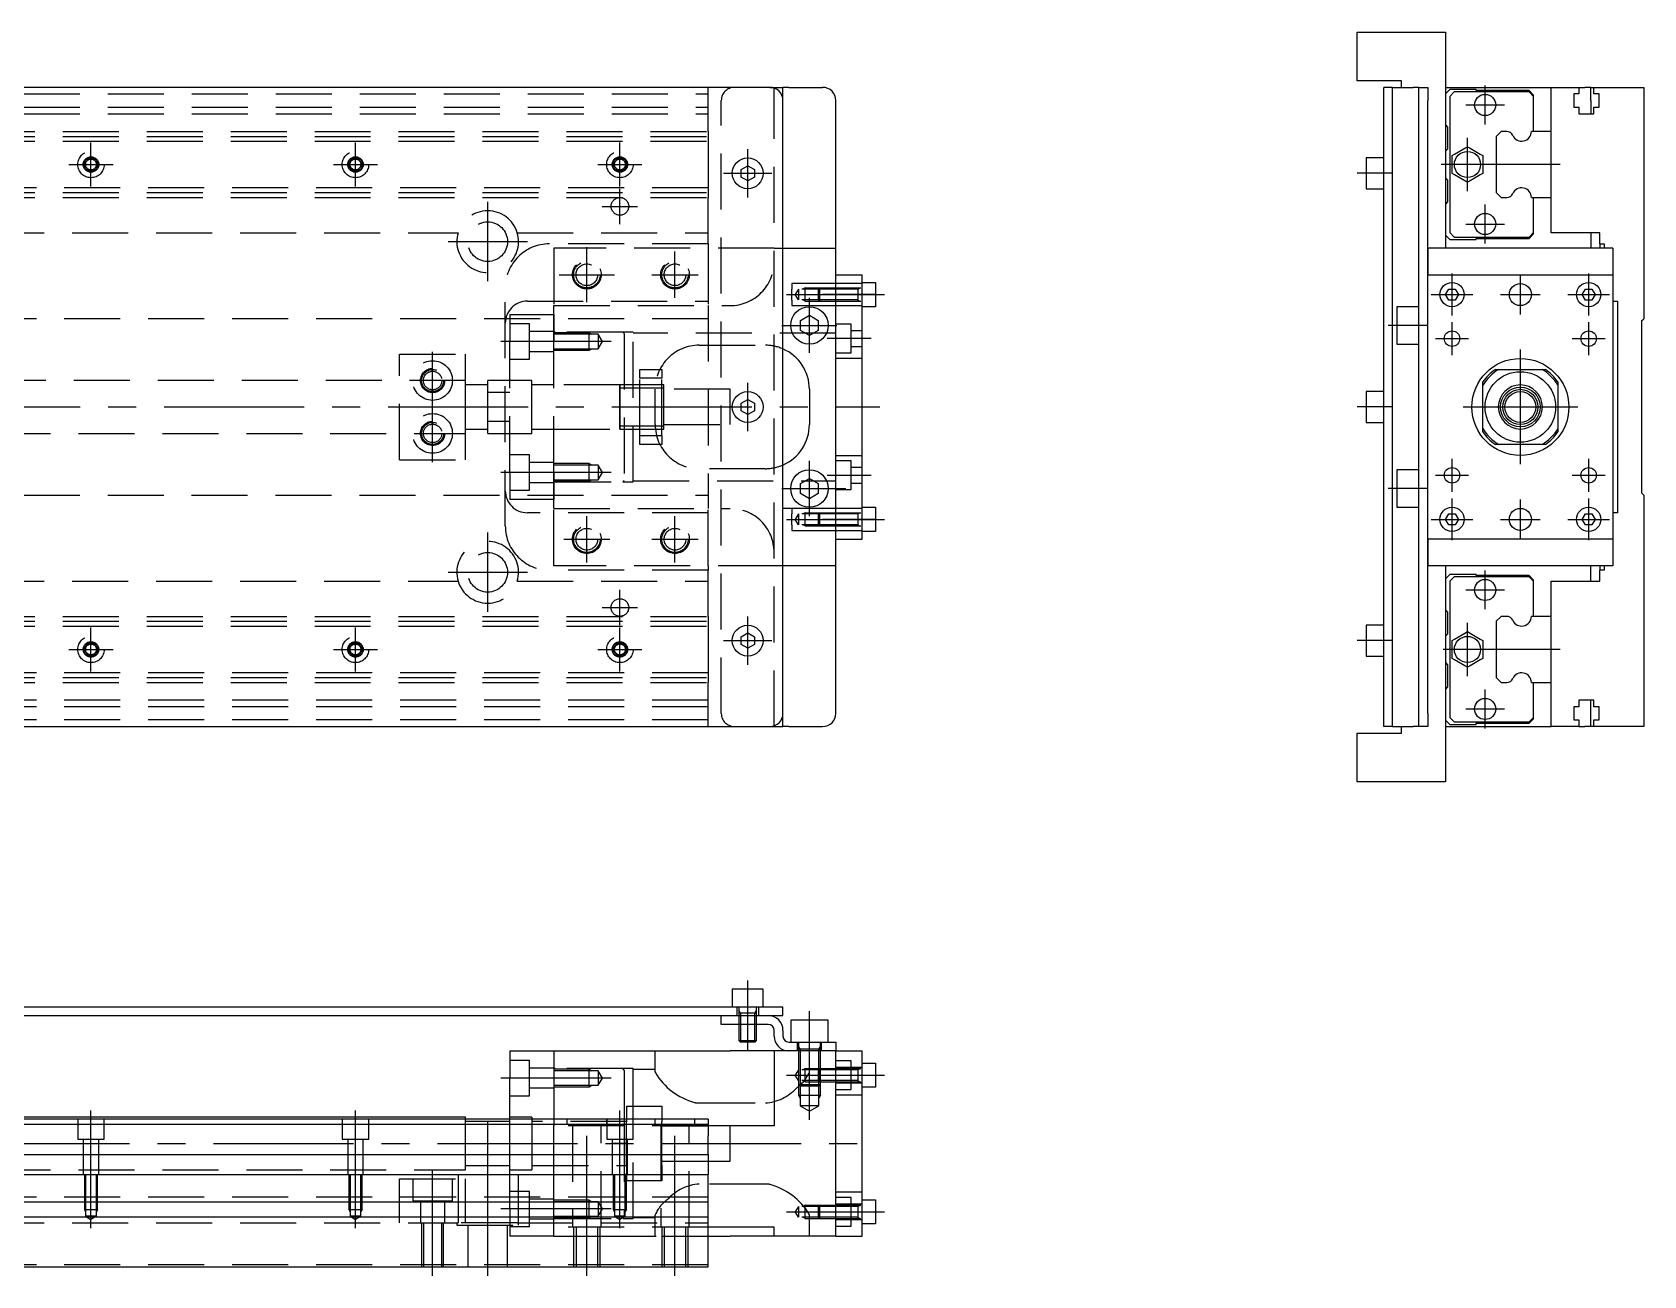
# Model space of a CAD drawing. Extents: x -94 to 672, y -24 to 282.
# Drawn here: x 306.7 to 672.3, y -2 to 280.1 of the extents above; entities that cross this region are included whole.
import ezdxf

# ---------------------------------------------------------------- set-up
doc = ezdxf.new("R2010")
doc.units = 0
doc.linetypes.add('CENTER', pattern=[50.8, 31.75, -6.35, 6.35, -6.35])
doc.linetypes.add('DASHED', pattern=[19.05, 12.7, -6.35])
doc.layers.get('0').update_dxf_attribs({"linetype": 'CONTINUOUS'})
doc.layers.add('CENTER', color=1, linetype='CENTER')

msp = doc.modelspace()

# ---------------------------------------------------------------- linework, layer by layer
at = {"color": 7, "linetype": 'CONTINUOUS'}
for p, q in [((607.3, 269.07), (607.3, 280.07)), ((607.3, 280.07), (627.3, 280.07)), ((627.3, 280.07), (627.3, 231.07)), ((474, 267.57), (-14, 267.57)), ((474, 267.57), (477, 267.57)), ((477, 264.57), (477, 267.57)), ((478.33, 267.57), (477, 267.57)), ((478.33, 267.57), (486, 267.57)), ((617.3, 269.07), (607.3, 269.07)), ((613.3, 264.57), (613.3, 267.57)), ((615.3, 267.57), (613.3, 267.57)), ((615.3, 264.57), (615.3, 267.57)), ((615.3, 267.57), (618.63, 267.57)), ((617.3, 267.57), (617.3, 269.07)), ((618.63, 267.57), (619.96, 267.57)), ((621.3, 267.57), (619.96, 267.57)), ((621.3, 264.57), (621.3, 267.57)), ((621.3, 267.57), (623.3, 267.57)), ((623.3, 267.57), (623.3, 264.57)), ((627.3, 267.57), (651.3, 267.57)), ((628.29, 267.07), (627.3, 266.08)), ((634.3, 267.07), (628.29, 267.07)), ((634.3, 266.82), (634.3, 267.07)), ((651.3, 257.57), (651.3, 267.57)), ((651.3, 267.57), (657.6, 267.57)), ((657.6, 267.57), (658.96, 267.57)), ((657.6, 267.57), (657.6, 266.07)), ((660.3, 267.57), (658.96, 267.57)), ((660.3, 264.57), (660.3, 267.57)), ((660.3, 267.57), (661, 267.57)), ((661, 266.07), (661, 267.57)), ((661, 267.57), (672.3, 267.57)), ((672.3, 267.57), (672.3, 215.07)), ((477, 125.57), (477, 264.57)), ((489, 125.57), (489, 264.57)), ((613.3, 125.57), (613.3, 264.57)), ((615.3, 125.57), (615.3, 264.57)), ((621.3, 125.57), (621.3, 264.57)), ((623.3, 231.07), (623.3, 264.57)), ((629.29, 266.52), (628.3, 265.53)), ((628.3, 265.53), (628.3, 234.61)), ((646.3, 266.52), (629.29, 266.52)), ((646.3, 266.82), (634.3, 266.82)), ((647.3, 265.82), (646.3, 266.82)), ((647.3, 265.52), (646.3, 266.52)), ((647.3, 265.52), (647.3, 265.82)), ((647.3, 257.57), (647.3, 265.52)), ((656.45, 266.07), (656.45, 263.07)), ((657.6, 266.07), (656.45, 266.07)), ((660.3, 264.57), (660.3, 261.57)), ((662.15, 266.07), (661, 266.07)), ((662.15, 263.07), (662.15, 266.07)), ((656.45, 263.07), (657.6, 263.07)), ((657.6, 263.07), (657.6, 261.57)), ((657.6, 261.57), (661, 261.57)), ((661, 263.07), (662.15, 263.07)), ((661, 261.57), (661, 263.07)), ((627.3, 259.07), (627.8, 258.57)), ((627.8, 258.57), (627.8, 253.57)), ((639.92, 257.57), (638.8, 256.45)), ((638.8, 256.45), (638.8, 243.69)), ((641.21, 257.57), (639.92, 257.57)), ((651.3, 257.57), (646.79, 257.57)), ((651.3, 242.57), (651.3, 257.57)), ((651.3, 242.57), (651.3, 257.57)), ((627.8, 253.57), (627.3, 253.07)), ((628.8, 252.09), (629.39, 252.43)), ((629.39, 252.43), (631.71, 253.76)), ((631.71, 253.76), (632.3, 254.11)), ((632.3, 254.11), (632.89, 253.76)), ((632.89, 253.76), (635.2, 252.43)), ((635.2, 252.43), (635.79, 252.09)), ((467.5, 248.94), (469, 249.8)), ((467.5, 247.2), (467.5, 248.94)), ((469, 249.8), (470.5, 248.94)), ((470.5, 248.94), (470.5, 247.2)), ((609.3, 251.57), (609.3, 248.07)), ((613.3, 251.57), (609.3, 251.57)), ((628.8, 251.41), (628.8, 252.09)), ((628.8, 248.73), (628.8, 251.41)), ((628.8, 248.05), (628.8, 248.73)), ((635.79, 252.09), (635.79, 251.41)), ((635.79, 251.41), (635.79, 248.73)), ((635.79, 248.73), (635.79, 248.05)), ((469, 246.34), (467.5, 247.2)), ((470.5, 247.2), (469, 246.34)), ((609.3, 248.07), (609.3, 244.57)), ((627.3, 247.07), (627.8, 246.57)), ((627.8, 246.57), (627.8, 241.57)), ((629.39, 247.71), (628.8, 248.05)), ((631.71, 246.38), (629.39, 247.71)), ((632.3, 246.03), (631.71, 246.38)), ((632.89, 246.38), (632.3, 246.03)), ((635.2, 247.71), (632.89, 246.38)), ((635.79, 248.05), (635.2, 247.71)), ((609.3, 244.57), (613.3, 244.57)), ((627.8, 241.57), (627.3, 241.07)), ((638.8, 243.69), (639.92, 242.57)), ((639.92, 242.57), (641.21, 242.57)), ((646.79, 242.57), (651.3, 242.57)), ((647.3, 234.62), (647.3, 242.57)), ((651.3, 234.57), (651.3, 242.57)), ((627.3, 234.06), (628.29, 233.07)), ((628.3, 234.61), (629.29, 233.62)), ((646.3, 233.62), (647.3, 234.62)), ((646.3, 233.32), (647.3, 234.32)), ((647.3, 234.32), (647.3, 234.62)), ((662.3, 234.57), (651.3, 234.57)), ((660.3, 234.57), (660.3, 231.07)), ((662.3, 232.07), (662.3, 234.57)), ((623.3, 231.07), (623.3, 225.07)), ((623.3, 225.07), (623.3, 231.07)), ((665.3, 231.07), (623.3, 231.07)), ((628.29, 233.07), (634.3, 233.07)), ((629.29, 233.62), (646.3, 233.62)), ((634.3, 233.32), (646.3, 233.32)), ((634.3, 233.07), (634.3, 233.32)), ((662.3, 232.07), (662.3, 231.07)), ((662.3, 232.07), (663.3, 232.07)), ((663.3, 232.07), (663.3, 231.07)), ((665.3, 231.07), (665.3, 225.07)), ((489, 225.07), (495, 225.07)), ((495, 165.07), (495, 225.07)), ((495, 223.32), (498, 223.32)), ((498, 223.32), (498, 217.82)), ((623.3, 225.07), (665.3, 225.07)), ((623.3, 165.07), (623.3, 225.07)), ((665.3, 225.07), (665.3, 165.07)), ((627.35, 220.57), (628.08, 221.82)), ((628.08, 219.32), (627.35, 220.57)), ((628.08, 221.82), (629.52, 221.82)), ((629.52, 221.82), (630.24, 220.57)), ((630.24, 220.57), (629.52, 219.32)), ((658.35, 220.57), (659.08, 221.82)), ((659.08, 219.32), (658.35, 220.57)), ((659.08, 221.82), (660.52, 221.82)), ((660.52, 221.82), (661.24, 220.57)), ((661.24, 220.57), (660.52, 219.32)), ((481, 214.72), (483, 215.88)), ((483, 215.88), (485, 214.72)), ((498, 217.82), (495, 217.82)), ((621.3, 217.82), (616.3, 217.82)), ((616.3, 217.82), (616.3, 213.57)), ((629.52, 219.32), (628.08, 219.32)), ((660.52, 219.32), (659.08, 219.32)), ((665.3, 219.07), (666.3, 219.07)), ((666.3, 219.07), (666.3, 171.07)), ((481, 212.42), (481, 214.72)), ((483, 211.26), (481, 212.42)), ((485, 212.42), (483, 211.26)), ((485, 214.72), (485, 212.42)), ((616.3, 213.57), (616.3, 209.32)), ((671.8, 214.57), (672.3, 215.07)), ((671.8, 214.57), (671.8, 175.57)), ((616.3, 209.32), (621.3, 209.32)), ((638.63, 203.57), (639.38, 203.57)), ((639.38, 203.57), (649.21, 203.57)), ((649.21, 203.57), (649.97, 203.57)), ((613.3, 198.57), (609.3, 198.57)), ((609.3, 198.57), (609.3, 195.07)), ((635.8, 199.98), (635.8, 200.74)), ((635.8, 190.16), (635.8, 199.98)), ((652.8, 200.74), (652.8, 199.98)), ((652.8, 199.98), (652.8, 190.16)), ((467.5, 195.94), (469, 196.8)), ((467.5, 194.2), (467.5, 195.94)), ((469, 193.34), (467.5, 194.2)), ((469, 196.8), (470.5, 195.94)), ((470.5, 194.2), (469, 193.34)), ((470.5, 195.94), (470.5, 194.2)), ((609.3, 195.07), (609.3, 191.57)), ((609.3, 191.57), (613.3, 191.57)), ((635.8, 189.4), (635.8, 190.16)), ((652.8, 190.16), (652.8, 189.4)), ((639.38, 186.57), (638.63, 186.57)), ((649.21, 186.57), (639.38, 186.57)), ((649.97, 186.57), (649.21, 186.57)), ((616.3, 180.82), (616.3, 176.57)), ((621.3, 180.82), (616.3, 180.82)), ((481, 177.72), (483, 178.88)), ((481, 175.42), (481, 177.72)), ((483, 178.88), (485, 177.72)), ((485, 177.72), (485, 175.42)), ((616.3, 176.57), (616.3, 172.32)), ((672.3, 175.07), (671.8, 175.57)), ((483, 174.26), (481, 175.42)), ((485, 175.42), (483, 174.26)), ((495, 172.32), (498, 172.32)), ((498, 172.32), (498, 166.82)), ((616.3, 172.32), (621.3, 172.32)), ((672.3, 175.07), (672.3, 122.57)), ((627.35, 169.57), (628.08, 170.82)), ((628.08, 168.32), (627.35, 169.57)), ((628.08, 170.82), (629.52, 170.82)), ((629.52, 168.32), (628.08, 168.32)), ((629.52, 170.82), (630.24, 169.57)), ((630.24, 169.57), (629.52, 168.32)), ((658.35, 169.57), (659.08, 170.82)), ((659.08, 168.32), (658.35, 169.57)), ((659.08, 170.82), (660.52, 170.82)), ((660.52, 168.32), (659.08, 168.32)), ((660.52, 170.82), (661.24, 169.57)), ((661.24, 169.57), (660.52, 168.32)), ((666.3, 171.07), (665.3, 171.07)), ((489, 165.07), (495, 165.07)), ((498, 166.82), (495, 166.82)), ((665.3, 165.07), (623.3, 165.07)), ((623.3, 165.07), (623.3, 159.07)), ((623.3, 159.07), (623.3, 165.07)), ((665.3, 165.07), (665.3, 159.07)), ((623.3, 125.57), (623.3, 159.07)), ((665.3, 159.07), (623.3, 159.07)), ((627.3, 159.07), (627.3, 110.07)), ((660.3, 155.57), (660.3, 159.07)), ((662.3, 159.07), (662.3, 158.07)), ((663.3, 158.07), (662.3, 158.07)), ((662.3, 155.57), (662.3, 158.07)), ((663.3, 159.07), (663.3, 158.07)), ((628.29, 157.07), (627.3, 156.08)), ((634.3, 157.07), (628.29, 157.07)), ((629.29, 156.52), (628.3, 155.53)), ((628.3, 155.53), (628.3, 124.61)), ((646.3, 156.52), (629.29, 156.52)), ((634.3, 156.82), (634.3, 157.07)), ((646.3, 156.82), (634.3, 156.82)), ((647.3, 155.82), (646.3, 156.82)), ((647.3, 155.52), (646.3, 156.52)), ((647.3, 155.52), (647.3, 155.82)), ((647.3, 147.57), (647.3, 155.52)), ((651.3, 147.57), (651.3, 155.57)), ((651.3, 155.57), (662.3, 155.57)), ((627.3, 149.07), (627.8, 148.57)), ((627.8, 148.57), (627.8, 143.57)), ((639.92, 147.57), (638.8, 146.45)), ((638.8, 146.45), (638.8, 133.69)), ((641.21, 147.57), (639.92, 147.57)), ((651.3, 147.57), (646.79, 147.57)), ((651.3, 132.57), (651.3, 147.57)), ((651.3, 132.57), (651.3, 147.57)), ((467.5, 142.94), (469, 143.8)), ((467.5, 141.2), (467.5, 142.94)), ((469, 143.8), (470.5, 142.94)), ((470.5, 142.94), (470.5, 141.2)), ((613.3, 145.57), (609.3, 145.57)), ((609.3, 145.57), (609.3, 142.07)), ((627.8, 143.57), (627.3, 143.07)), ((629.39, 142.43), (631.71, 143.76)), ((631.71, 143.76), (632.3, 144.11)), ((632.3, 144.11), (632.89, 143.76)), ((632.89, 143.76), (635.2, 142.43)), ((469, 140.34), (467.5, 141.2)), ((470.5, 141.2), (469, 140.34)), ((609.3, 142.07), (609.3, 138.57)), ((628.8, 142.09), (629.39, 142.43)), ((628.8, 141.41), (628.8, 142.09)), ((628.8, 138.73), (628.8, 141.41)), ((635.2, 142.43), (635.79, 142.09)), ((635.79, 142.09), (635.79, 141.41)), ((635.79, 141.41), (635.79, 138.73)), ((609.3, 138.57), (613.3, 138.57)), ((627.3, 137.07), (627.8, 136.57)), ((627.8, 136.57), (627.8, 131.57)), ((628.8, 138.05), (628.8, 138.73)), ((629.39, 137.71), (628.8, 138.05)), ((631.71, 136.38), (629.39, 137.71)), ((632.3, 136.03), (631.71, 136.38)), ((632.89, 136.38), (632.3, 136.03)), ((635.2, 137.71), (632.89, 136.38)), ((635.79, 138.05), (635.2, 137.71)), ((635.79, 138.73), (635.79, 138.05)), ((638.8, 133.69), (639.92, 132.57)), ((639.92, 132.57), (641.21, 132.57)), ((646.79, 132.57), (651.3, 132.57)), ((647.3, 124.62), (647.3, 132.57)), ((651.3, 122.57), (651.3, 132.57)), ((627.8, 131.57), (627.3, 131.07)), ((661, 128.57), (657.6, 128.57)), ((657.6, 128.57), (657.6, 127.07)), ((660.3, 125.57), (660.3, 128.57)), ((661, 127.07), (661, 128.57)), ((477, 122.57), (477, 125.57)), ((613.3, 122.57), (613.3, 125.57)), ((615.3, 122.57), (615.3, 125.57)), ((621.3, 122.57), (621.3, 125.57)), ((623.3, 125.57), (623.3, 122.57)), ((628.3, 124.61), (629.29, 123.62)), ((646.3, 123.62), (647.3, 124.62)), ((646.3, 123.32), (647.3, 124.32)), ((647.3, 124.32), (647.3, 124.62)), ((656.45, 127.07), (656.45, 124.07)), ((657.6, 127.07), (656.45, 127.07)), ((660.3, 122.57), (660.3, 125.57)), ((662.15, 127.07), (661, 127.07)), ((662.15, 124.07), (662.15, 127.07)), ((-14, 122.57), (474, 122.57)), ((474, 122.57), (477, 122.57)), ((478.33, 122.57), (477, 122.57)), ((478.33, 122.57), (486, 122.57)), ((607.3, 110.07), (607.3, 121.07)), ((607.3, 121.07), (617.3, 121.07)), ((615.3, 122.57), (613.3, 122.57)), ((615.3, 122.57), (618.63, 122.57)), ((617.3, 121.07), (617.3, 122.57)), ((618.63, 122.57), (619.96, 122.57)), ((621.3, 122.57), (619.96, 122.57)), ((623.3, 122.57), (621.3, 122.57)), ((627.3, 124.06), (628.29, 123.07)), ((627.3, 122.57), (651.3, 122.57)), ((628.29, 123.07), (634.3, 123.07)), ((629.29, 123.62), (646.3, 123.62)), ((634.3, 123.32), (646.3, 123.32)), ((634.3, 123.07), (634.3, 123.32)), ((657.6, 122.57), (651.3, 122.57)), ((656.45, 124.07), (657.6, 124.07)), ((657.6, 124.07), (657.6, 122.57)), ((657.6, 122.57), (658.96, 122.57)), ((660.3, 122.57), (658.96, 122.57)), ((661, 122.57), (660.3, 122.57)), ((661, 122.57), (661, 124.07)), ((661, 124.07), (662.15, 124.07)), ((672.3, 122.57), (661, 122.57)), ((627.3, 110.07), (607.3, 110.07)), ((472.5, 63), (465.5, 63)), ((465.5, 63), (465.5, 59)), ((472.5, 59), (472.5, 63)), ((280, 59), (474, 59)), ((474, 59), (477, 59)), ((477, 57), (477, 59)), ((280, 57), (466, 57)), ((463, 55), (463, 57)), ((466, 55), (463, 55)), ((466, 57), (473.67, 57)), ((466, 57), (473.67, 57)), ((473.67, 55), (466, 55)), ((467, 55), (467, 51.38)), ((471, 51.38), (471, 55)), ((473.67, 57), (474, 57)), ((474, 57), (477, 57)), ((478.75, 56), (478.75, 51)), ((487.25, 56), (478.75, 56)), ((487.25, 51), (487.25, 56)), ((467, 51.38), (471, 51.38)), ((467.38, 51), (467, 51.38)), ((470.62, 51), (471, 51.38)), ((475, 52.33), (475, 53.67)), ((477, 53.67), (477, 52.33)), ((415, 49), (415, 42.75)), ((415, 49), (415.34, 49)), ((415.34, 49), (424.66, 49)), ((424.66, 49), (425, 49)), ((425, 49), (425, 33.5)), ((425, 49), (465, 49)), ((475, 49), (465, 49)), ((470.62, 51), (467.38, 51)), ((475, 49), (475, 32)), ((478.33, 49), (475, 49)), ((478.33, 51), (486, 51)), ((486, 49), (478.33, 49)), ((486, 49), (478.33, 49)), ((486, 51), (489, 51)), ((489, 49), (486, 49)), ((489, 49), (486, 49)), ((489, 51), (489, 49)), ((489, 7), (489, 49)), ((489, 49), (495, 49)), ((495, 7), (495, 49)), ((495, 46.25), (498, 46.25)), ((498, 46.25), (498, 40.75)), ((415, 33.5), (415, 42.75)), ((498, 40.75), (495, 40.75)), ((405, 34), (275.5, 34)), ((460, 33.5), (275.5, 33.5)), ((405, 33.5), (405, 34)), ((460, 33.5), (460, 32.38)), ((275.5, 32.38), (460, 32.38)), ((460, 32.38), (460, 31.09)), ((475, 32), (460, 32)), ((460, 32), (460, 31.09)), ((460, 31.09), (460, 29.72)), ((460, 31.09), (460, 29.72)), ((460, 25.5), (460, 29.72)), ((460, 25.5), (460, 29.72)), ((275.5, 25.5), (460, 25.5)), ((460, 25.5), (460, 21)), ((460, 25.5), (460, 21)), ((0, 21), (460, 21)), ((460, 14.7), (460, 21)), ((460, 14.7), (460, 21)), ((460, 14.7), (0, 14.7)), ((460, 11.3), (460, 14.7)), ((460, 7), (460, 14.7)), ((495, 15.25), (498, 15.25)), ((498, 15.25), (498, 9.75)), ((460, 11.3), (0, 11.3)), ((460, 0), (460, 11.3)), ((475, 9), (460, 9)), ((475, 7), (475, 9)), ((498, 9.75), (495, 9.75)), ((460, 7), (465, 7)), ((475, 7), (465, 7)), ((489, 7), (475, 7)), ((489, 7), (495, 7)), ((0, 0), (460, 0))]:
    msp.add_line(p, q, dxfattribs=at)
at = {"color": 3, "linetype": 'DASHED'}
for p, q in [((460, 257.57), (460, 267.57)), ((475, 122.57), (475, 267.57)), ((0, 266.07), (460, 266.07)), ((463, 125.57), (463, 264.57)), ((0, 263.07), (460, 263.07)), ((0, 261.57), (460, 261.57)), ((275.5, 257.57), (460, 257.57)), ((275.5, 256.45), (460, 256.45)), ((460, 257.57), (460, 256.45)), ((460, 256.45), (460, 243.69)), ((275.5, 255.37), (460, 255.37)), ((460, 244.77), (275.5, 244.77)), ((275.5, 243.69), (460, 243.69)), ((275.5, 242.57), (460, 242.57)), ((460, 243.69), (460, 242.57)), ((460, 234.57), (460, 242.57)), ((296.71, 234.57), (403.29, 234.57)), ((416.71, 234.57), (460, 234.57)), ((460, 232.07), (460, 234.57)), ((460, 232.07), (424, 232.07)), ((460, 232.07), (424, 232.07)), ((425, 231.07), (425, 218.07)), ((475, 231.07), (425, 231.07)), ((460, 232.07), (460, 231.07)), ((460, 231.07), (460, 218.07)), ((475, 231.07), (477, 231.07)), ((477, 231.07), (489, 231.07)), ((489, 223.07), (479, 223.07)), ((479, 223.07), (479, 221.82)), ((495, 223.07), (489, 223.07)), ((414, 168.07), (414, 222.07)), ((479, 219.32), (479, 221.82)), ((480.5, 221.8), (479.79, 220.57)), ((480.5, 219.34), (479.79, 220.57)), ((494, 221.8), (480.5, 221.8)), ((480.5, 221.8), (480.5, 219.34)), ((482, 222.07), (481.53, 221.8)), ((482, 222.07), (495, 222.07)), ((482, 219.07), (482, 222.07)), ((485, 221.8), (485.27, 222.07)), ((485, 221.8), (485, 219.34)), ((485.27, 222.07), (485.27, 219.07)), ((494, 221.8), (494.47, 222.07)), ((494, 222.07), (494, 219.07)), ((415, 216.07), (415, 209.82)), ((415, 216.07), (415.34, 216.07)), ((415.34, 216.07), (424.66, 216.07)), ((419, 219.07), (460, 219.07)), ((424.66, 216.07), (425, 216.07)), ((425, 218.07), (465, 218.07)), ((425, 209.82), (425, 218.07)), ((425, 216.07), (425, 209.82)), ((460, 218.07), (460, 172.07)), ((479, 219.32), (479, 218.07)), ((479, 218.07), (489, 218.07)), ((494, 219.34), (480.5, 219.34)), ((482, 219.07), (481.53, 219.34)), ((482, 219.07), (495, 219.07)), ((485, 219.34), (485.27, 219.07)), ((489, 218.07), (495, 218.07)), ((494, 219.34), (494.47, 219.07)), ((460, 215.07), (76.14, 215.07)), ((419.5, 213.92), (415, 213.92)), ((419.5, 205.92), (419.5, 213.92)), ((425, 212.17), (419.5, 212.17)), ((425.3, 212.07), (425, 212.07)), ((440.66, 212.07), (425.3, 212.07)), ((440.66, 212.07), (425.3, 212.07)), ((443, 212.07), (440.66, 212.07)), ((441, 211.73), (440.66, 212.07)), ((443, 178.07), (443, 212.07)), ((492.5, 213.82), (489, 213.82)), ((492.5, 207.32), (492.5, 213.82)), ((495, 212.32), (492.5, 212.32)), ((415, 180.32), (415, 209.82)), ((431.15, 211.92), (425, 211.92)), ((431.15, 211.92), (425, 211.92)), ((431.15, 211.92), (425, 211.92)), ((431.5, 211.57), (425, 211.57)), ((425, 180.32), (425, 209.82)), ((425, 180.32), (425, 209.82)), ((433, 211.92), (431.15, 211.92)), ((433, 211.57), (431.5, 211.57)), ((433, 207.92), (433, 211.92)), ((433, 211.92), (433.61, 211.57)), ((435.1, 211.57), (433, 211.57)), ((435.1, 211.57), (435.1, 209.92)), ((436.05, 209.92), (435.1, 211.57)), ((435.1, 209.92), (435.1, 208.27)), ((435.1, 208.27), (436.05, 209.92)), ((441, 211.73), (441, 178.41)), ((489, 211.82), (443, 211.82)), ((458, 209.07), (473, 209.07)), ((492.5, 208.82), (495, 208.82)), ((390, 207.07), (405, 207.07)), ((390, 183.07), (390, 207.07)), ((405, 201.07), (405, 207.07)), ((415, 205.92), (419.5, 205.92)), ((419.5, 207.67), (425, 207.67)), ((425, 208.27), (431.5, 208.27)), ((425, 207.92), (431.15, 207.92)), ((425, 207.92), (431.15, 207.92)), ((425, 207.92), (431.15, 207.92)), ((431.15, 207.92), (433, 207.92)), ((431.5, 208.27), (433, 208.27)), ((433, 207.92), (433.61, 208.27)), ((433, 208.27), (435.1, 208.27)), ((489, 207.32), (492.5, 207.32)), ((495, 206.07), (489, 206.07)), ((444.5, 203.57), (449.5, 203.57)), ((444.5, 201.57), (444.5, 203.57)), ((449.5, 201.57), (444.5, 201.57)), ((444.5, 188.57), (444.5, 201.57)), ((449.5, 203.57), (449.5, 201.57)), ((449.5, 188.57), (449.5, 201.57)), ((405, 201.07), (260, 201.07)), ((405, 195.07), (405, 201.07)), ((410, 200.07), (405, 200.07)), ((410, 198.39), (410, 201.07)), ((420, 201.07), (410, 201.07)), ((410, 195.07), (410, 198.39)), ((410, 198.39), (415, 198.39)), ((420, 195.07), (420, 201.07)), ((425, 200.07), (420, 200.07)), ((440.01, 200.07), (425, 200.07)), ((441, 200.07), (440, 200.07)), ((440, 190.07), (440, 200.07)), ((440, 200.07), (440, 199.51)), ((440, 199.51), (440, 200.07)), ((440, 199.32), (440, 200.07)), ((440, 199.51), (440, 190.63)), ((441, 199.32), (440, 199.32)), ((440, 199.32), (440, 190.82)), ((442.05, 200.07), (441, 200.07)), ((442, 199.32), (441, 199.32)), ((444.5, 199.32), (442, 199.32)), ((444.5, 200.07), (442.05, 200.07)), ((449.5, 200.07), (444.5, 200.07)), ((449.5, 199.32), (444.5, 199.32)), ((448, 191.07), (448, 199.07)), ((450, 200.07), (449.5, 200.07)), ((450, 199.32), (449.5, 199.32)), ((450, 195.07), (450, 200.07)), ((465, 199.07), (450, 199.07)), ((465, 195.07), (465, 199.07)), ((483, 199.07), (483, 191.07)), ((405, 189.07), (405, 195.07)), ((410, 191.75), (410, 195.07)), ((420, 189.07), (420, 195.07)), ((450, 190.07), (450, 195.07)), ((465, 191.07), (465, 195.07)), ((410, 189.07), (410, 191.75)), ((415, 191.75), (410, 191.75)), ((440, 190.82), (441, 190.82)), ((440, 190.07), (440, 190.82)), ((440, 190.63), (440, 190.07)), ((440, 190.07), (440, 190.63)), ((441, 190.82), (442, 190.82)), ((442, 190.82), (444.5, 190.82)), ((444.5, 190.82), (449.5, 190.82)), ((449.5, 190.82), (450, 190.82)), ((450, 191.07), (465, 191.07)), ((260, 189.07), (405, 189.07)), ((405, 190.07), (410, 190.07)), ((405, 183.07), (405, 189.07)), ((410, 189.07), (420, 189.07)), ((420, 190.07), (425, 190.07)), ((425, 190.07), (440.01, 190.07)), ((440, 190.07), (441, 190.07)), ((441, 190.07), (442.05, 190.07)), ((442.05, 190.07), (444.5, 190.07)), ((444.5, 190.07), (449.5, 190.07)), ((444.5, 188.57), (449.5, 188.57)), ((444.5, 186.57), (444.5, 188.57)), ((449.5, 186.57), (444.5, 186.57)), ((449.5, 190.07), (450, 190.07)), ((449.5, 188.57), (449.5, 186.57)), ((390, 183.07), (405, 183.07)), ((419.5, 184.22), (415, 184.22)), ((419.5, 176.22), (419.5, 184.22)), ((489, 184.07), (495, 184.07)), ((492.5, 182.82), (489, 182.82)), ((492.5, 176.32), (492.5, 182.82)), ((415, 180.32), (415, 174.07)), ((425, 182.47), (419.5, 182.47)), ((431.15, 182.22), (425, 182.22)), ((431.15, 182.22), (425, 182.22)), ((431.5, 181.87), (425, 181.87)), ((425, 172.07), (425, 180.32)), ((425, 180.32), (425, 174.07)), ((433, 182.22), (431.15, 182.22)), ((433, 181.87), (431.5, 181.87)), ((433, 178.22), (433, 182.22)), ((433, 182.22), (433.61, 181.87)), ((435.1, 181.87), (433, 181.87)), ((435.1, 181.87), (435.1, 180.22)), ((436.05, 180.22), (435.1, 181.87)), ((435.1, 180.22), (435.1, 178.57)), ((435.1, 178.57), (436.05, 180.22)), ((473, 181.07), (458, 181.07)), ((495, 181.32), (492.5, 181.32)), ((415, 176.22), (419.5, 176.22)), ((419.5, 177.97), (425, 177.97)), ((425, 178.57), (431.5, 178.57)), ((425, 178.22), (431.15, 178.22)), ((425, 178.22), (431.15, 178.22)), ((425, 178.07), (425.3, 178.07)), ((425.3, 178.07), (440.66, 178.07)), ((425.3, 178.07), (440.66, 178.07)), ((431.15, 178.22), (433, 178.22)), ((431.5, 178.57), (433, 178.57)), ((433, 178.22), (433.61, 178.57)), ((433, 178.57), (435.1, 178.57)), ((440.66, 178.07), (441, 178.41)), ((440.66, 178.07), (443, 178.07)), ((443, 178.32), (489, 178.32)), ((489, 176.32), (492.5, 176.32)), ((492.5, 177.82), (495, 177.82)), ((76.14, 175.07), (460, 175.07)), ((415.34, 174.07), (415, 174.07)), ((424.66, 174.07), (415.34, 174.07)), ((425, 174.07), (424.66, 174.07)), ((425, 172.07), (465, 172.07)), ((425, 159.07), (425, 172.07)), ((460, 159.07), (460, 172.07)), ((489, 172.07), (477, 172.07)), ((479, 172.07), (479, 170.82)), ((489, 172.07), (479, 172.07)), ((495, 172.07), (489, 172.07)), ((460, 171.07), (419, 171.07)), ((479, 168.32), (479, 170.82)), ((479, 168.32), (479, 167.07)), ((480.5, 170.8), (479.79, 169.57)), ((480.5, 168.34), (479.79, 169.57)), ((494, 170.8), (480.5, 170.8)), ((480.5, 170.8), (480.5, 168.34)), ((494, 168.34), (480.5, 168.34)), ((482, 171.07), (481.53, 170.8)), ((482, 168.07), (481.53, 168.34)), ((482, 171.07), (495, 171.07)), ((482, 168.07), (482, 171.07)), ((485, 170.8), (485.27, 171.07)), ((485, 170.8), (485, 168.34)), ((485, 168.34), (485.27, 168.07)), ((485.27, 171.07), (485.27, 168.07)), ((494, 170.8), (494.47, 171.07)), ((494, 171.07), (494, 168.07)), ((494, 168.34), (494.47, 168.07)), ((479, 167.07), (489, 167.07)), ((482, 168.07), (495, 168.07)), ((489, 167.07), (495, 167.07)), ((460, 158.07), (424, 158.07)), ((475, 159.07), (425, 159.07)), ((460, 159.07), (460, 158.07)), ((460, 155.57), (460, 158.07)), ((477, 159.07), (475, 159.07)), ((489, 159.07), (477, 159.07)), ((296.71, 155.57), (403.29, 155.57)), ((416.71, 155.57), (460, 155.57)), ((460, 147.57), (460, 155.57)), ((275.5, 147.57), (460, 147.57)), ((275.5, 146.45), (460, 146.45)), ((460, 147.57), (460, 146.45)), ((460, 146.45), (460, 133.69)), ((275.5, 145.37), (460, 145.37)), ((460, 134.77), (275.5, 134.77)), ((275.5, 133.69), (460, 133.69)), ((275.5, 132.57), (460, 132.57)), ((460, 133.69), (460, 132.57)), ((460, 122.57), (460, 132.57)), ((460, 128.57), (0, 128.57)), ((460, 127.07), (0, 127.07)), ((460, 124.07), (0, 124.07)), ((466.5, 59), (466.5, 57)), ((467, 59), (467, 57.6)), ((471, 57.6), (471, 59)), ((471.5, 57), (471.5, 59)), ((467.38, 57.6), (467, 58.26)), ((471, 57.6), (467, 57.6)), ((471, 57.6), (467, 57.6)), ((469, 57.6), (467, 57.6)), ((467, 57.6), (467, 57.6)), ((467, 57.6), (467, 57)), ((467, 57.6), (467, 57.59)), ((467, 57), (467, 55)), ((467, 57), (467, 55)), ((467.38, 57.6), (467.38, 57)), ((467.38, 57), (467.38, 55)), ((470.62, 57.6), (471, 58.26)), ((470.62, 57), (470.62, 57.6)), ((470.62, 55), (470.62, 57)), ((471, 57), (471, 57.6)), ((471, 57.6), (471, 57.6)), ((471, 57.59), (471, 57.6)), ((471, 55), (471, 57)), ((471, 55), (471, 57)), ((448, 44.27), (448, 49)), ((480.25, 51), (480.25, 49)), ((480.5, 51), (480.5, 49.4)), ((480.9, 49.4), (480.5, 50.09)), ((483, 49.4), (480.5, 49.4)), ((485.5, 49.4), (480.5, 49.4)), ((485.5, 49.4), (480.5, 49.4)), ((480.5, 49.4), (480.5, 49)), ((480.5, 49.4), (480.5, 49.4)), ((480.5, 49.4), (480.5, 49.39)), ((480.5, 49), (480.5, 39)), ((480.9, 49.4), (480.9, 49)), ((480.9, 49), (480.9, 41)), ((483, 44.27), (483, 49)), ((485.1, 49.4), (485.5, 50.09)), ((485.1, 49), (485.1, 49.4)), ((485.1, 41), (485.1, 49)), ((485.5, 49.4), (485.5, 51)), ((485.5, 49.4), (485.5, 49.4)), ((485.5, 49), (485.5, 49.4)), ((485.5, 49.39), (485.5, 49.4)), ((485.5, 41.4), (485.5, 49)), ((485.75, 49), (485.75, 51)), ((419.5, 46.85), (415, 46.85)), ((419.5, 38.85), (419.5, 46.85)), ((425, 45.1), (419.5, 45.1)), ((425.3, 45), (425, 45)), ((431.15, 44.85), (425, 44.85)), ((431.15, 44.85), (425, 44.85)), ((431.5, 44.5), (425, 44.5)), ((440.66, 45), (425.3, 45)), ((433, 44.85), (431.15, 44.85)), ((433, 44.5), (431.5, 44.5)), ((433, 40.85), (433, 44.85)), ((433, 44.85), (433.61, 44.5)), ((435.1, 44.5), (433, 44.5)), ((435.1, 44.5), (435.1, 42.85)), ((436.05, 42.85), (435.1, 44.5)), ((443, 45), (440.66, 45)), ((441, 44.66), (440.66, 45)), ((441, 44.66), (441, 33.5)), ((443, 33.5), (443, 45)), ((448, 44.75), (443, 44.75)), ((448, 44.27), (448.01, 44.16)), ((448.01, 44.16), (448.03, 44.04)), ((480.5, 44.73), (479.79, 43.5)), ((494, 44.73), (480.5, 44.73)), ((480.5, 44.73), (480.5, 42.27)), ((482, 45), (481.53, 44.73)), ((482, 45), (495, 45)), ((482, 42), (482, 45)), ((482.99, 44.15), (483, 44.27)), ((485, 44.73), (485.27, 45)), ((485, 44.73), (485, 42.27)), ((485.27, 45), (485.27, 42)), ((492.5, 46.75), (489, 46.75)), ((495, 45.25), (489, 45.25)), ((492.5, 43.5), (492.5, 46.75)), ((494, 44.73), (494.47, 45)), ((494, 45), (494, 42)), ((419.5, 40.6), (425, 40.6)), ((425, 41.2), (431.5, 41.2)), ((425, 40.85), (431.15, 40.85)), ((425, 40.85), (431.15, 40.85)), ((431.15, 40.85), (433, 40.85)), ((431.5, 41.2), (433, 41.2)), ((433, 40.85), (433.61, 41.2)), ((433, 41.2), (435.1, 41.2)), ((435.1, 42.85), (435.1, 41.2)), ((435.1, 41.2), (436.05, 42.85)), ((480.5, 42.27), (479.79, 43.5)), ((494, 42.27), (480.5, 42.27)), ((480.5, 41.4), (485.5, 41.4)), ((480.5, 41.4), (480.9, 41)), ((485.1, 41), (480.9, 41)), ((480.9, 41), (480.9, 39)), ((482, 42), (481.53, 42.27)), ((482, 42), (495, 42)), ((485, 42.27), (485.27, 42)), ((485.1, 41), (485.5, 41.4)), ((485.1, 39), (485.1, 41)), ((485.5, 39), (485.5, 41.4)), ((489, 41.75), (495, 41.75)), ((489, 40.25), (492.5, 40.25)), ((492.5, 40.25), (492.5, 43.5)), ((494, 42.27), (494.47, 42)), ((415, 38.85), (419.5, 38.85)), ((458, 37.2), (473, 37.2)), ((480.5, 39), (480.9, 38.31)), ((480.5, 39), (485.5, 39)), ((480.9, 39), (480.9, 36.57)), ((480.9, 36.57), (483, 35.36)), ((483, 36.57), (480.9, 36.57)), ((483, 35.36), (485.1, 36.57)), ((485.1, 36.57), (483, 36.57)), ((485.5, 39), (485.1, 38.31)), ((485.1, 36.57), (485.1, 39)), ((495, 39), (489, 39)), ((317, 33.5), (317, 29)), ((323, 29), (323, 33.5)), ((377, 33.5), (377, 29)), ((383, 29), (383, 33.5)), ((405, 22), (405, 33.5)), ((410, 33), (405, 33)), ((410, 23), (410, 33)), ((415, 33), (410, 33)), ((420, 34), (415, 34)), ((415, 21), (415, 33.5)), ((415, 21), (415, 33.5)), ((420, 34), (420, 22)), ((420.2, 33), (420.15, 33)), ((441.5, 33), (420.2, 33)), ((425, 33.5), (425, 32)), ((428, 32.38), (428, 33.5)), ((437, 33.5), (437, 29)), ((437, 32.38), (437, 33.5)), ((441, 33.5), (441, 32)), ((441.5, 36.5), (441.9, 36.5)), ((441.5, 36.5), (441.5, 33.5)), ((441.5, 33.5), (441.5, 32.91)), ((441.5, 32), (441.5, 32.91)), ((441.9, 36.5), (449.5, 36.5)), ((443, 29), (443, 33.5)), ((443, 29), (443, 33.5)), ((448, 32.38), (448, 33.5)), ((448.1, 36.5), (448.5, 36.5)), ((449.5, 36.5), (449.5, 33.5)), ((449.5, 33.5), (449.5, 32.91)), ((449.5, 32), (449.5, 32.91)), ((457, 32.38), (457, 33.5)), ((460, 32), (425, 32)), ((425, 21), (425, 32)), ((429.25, 32.38), (429.25, 9)), ((429.25, 32), (429.25, 9)), ((435.75, 9), (435.75, 32.38)), ((441, 32), (441, 11.34)), ((441.5, 23.09), (441.5, 32)), ((449.25, 32.38), (449.25, 9)), ((449.5, 32), (460, 32)), ((449.5, 23.09), (449.5, 32)), ((455.75, 9), (455.75, 32.38)), ((455.75, 9), (455.75, 32)), ((465, 32), (460, 32)), ((465, 24), (465, 32)), ((317, 29), (323, 29)), ((318.25, 29), (318.25, 21)), ((321.75, 21), (321.75, 29)), ((377, 29), (383, 29)), ((378.25, 29), (378.25, 21)), ((381.75, 21), (381.75, 29)), ((437, 29), (443, 29)), ((438.25, 29), (438.25, 21)), ((440, 28), (438.5, 28)), ((438.62, 28), (438.5, 28)), ((438.5, 28), (438.5, 27.99)), ((438.5, 28), (438.5, 28)), ((440, 28), (438.62, 28)), ((441.5, 28), (440, 28)), ((441.38, 28), (440, 28)), ((441.5, 28), (441.38, 28)), ((441.5, 27.99), (441.5, 28)), ((441.5, 28), (441.5, 28)), ((441.75, 21), (441.75, 29)), ((443, 11), (443, 28)), ((260, 22), (405, 22)), ((405, 23), (410, 23)), ((410, 23), (415, 23)), ((415, 22), (420, 22)), ((420.15, 23), (420.2, 23)), ((420.2, 23), (441.75, 23)), ((441.5, 23.09), (441.5, 19.5)), ((449.5, 24), (460, 24)), ((449.5, 23.09), (449.5, 19.5)), ((460, 24), (465, 24)), ((318.5, 21), (318.5, 15.25)), ((318.5, 21), (318.5, 15.25)), ((318.77, 21), (318.77, 15)), ((321.23, 15), (321.23, 21)), ((321.5, 15.25), (321.5, 21)), ((321.5, 15.25), (321.5, 21)), ((378.5, 21), (378.5, 15.25)), ((378.5, 21), (378.5, 15.25)), ((378.77, 21), (378.77, 15)), ((381.23, 15), (381.23, 21)), ((381.5, 15.25), (381.5, 21)), ((381.5, 15.25), (381.5, 21)), ((390, 20), (405, 20)), ((390, 14.7), (390, 20)), ((393, 20), (393, 15)), ((402, 15), (402, 20)), ((403.29, 21), (403.29, 10)), ((405, 14.7), (405, 20)), ((415, 14.7), (415, 21)), ((417, 9.5), (417, 21)), ((425, 14.7), (425, 21)), ((438.25, 21), (441.75, 21)), ((438.5, 21), (438.5, 15.25)), ((438.5, 21), (438.5, 15.25)), ((438.77, 21), (438.77, 15)), ((441.5, 21), (441, 21)), ((441.23, 15), (441.23, 21)), ((441.5, 15.25), (441.5, 21)), ((441.5, 15.25), (441.5, 21)), ((449.5, 19.5), (441.5, 19.5)), ((441.9, 19.5), (441.75, 19.5)), ((448.5, 19.5), (448.1, 19.5)), ((473, 18.8), (458, 18.8)), ((460, 15.85), (0, 15.85)), ((318.5, 15.25), (318.5, 14.7)), ((318.5, 14.7), (318.5, 13)), ((318.77, 15), (318.77, 13)), ((321.23, 13), (321.23, 15)), ((321.5, 14.7), (321.5, 15.25)), ((321.5, 13), (321.5, 14.7)), ((378.5, 15.25), (378.5, 14.7)), ((378.5, 14.7), (378.5, 13)), ((378.77, 15), (378.77, 13)), ((381.23, 13), (381.23, 15)), ((381.5, 14.7), (381.5, 15.25)), ((381.5, 13), (381.5, 14.7)), ((390, 11.3), (390, 14.7)), ((393, 15), (402, 15)), ((394.75, 15), (394.75, 10)), ((400.25, 10), (400.25, 15)), ((405, 11.3), (405, 14.7)), ((419.5, 17.15), (415, 17.15)), ((415, 13.25), (415, 14.7)), ((419.5, 9.15), (419.5, 17.15)), ((425, 15.4), (419.5, 15.4)), ((431.15, 15.15), (425, 15.15)), ((431.15, 15.15), (425, 15.15)), ((431.5, 14.8), (425, 14.8)), ((425, 11.3), (425, 14.7)), ((433, 15.15), (431.15, 15.15)), ((433, 14.8), (431.5, 14.8)), ((433, 11.15), (433, 15.15)), ((433, 15.15), (433.61, 14.8)), ((435.1, 14.8), (433, 14.8)), ((435.1, 14.8), (435.1, 13.15)), ((436.05, 13.15), (435.1, 14.8)), ((438.5, 15.25), (438.5, 14.7)), ((438.5, 14.7), (438.5, 13)), ((438.77, 15), (438.77, 13)), ((441.23, 13), (441.23, 15)), ((441.5, 14.7), (441.5, 15.25)), ((441.5, 13), (441.5, 14.7)), ((489, 17), (495, 17)), ((492.5, 15.75), (489, 15.75)), ((492.5, 12.5), (492.5, 15.75)), ((318.5, 13), (321.5, 13)), ((318.5, 13), (318.77, 12.53)), ((318.77, 13), (318.77, 11.5)), ((321.23, 11.5), (318.77, 11.5)), ((318.77, 11.5), (320, 10.79)), ((321.23, 11.5), (320, 10.79)), ((321.23, 11.5), (321.23, 13)), ((321.5, 13), (321.23, 12.53)), ((378.5, 13), (381.5, 13)), ((378.5, 13), (378.77, 12.53)), ((378.77, 13), (378.77, 11.5)), ((381.23, 11.5), (378.77, 11.5)), ((378.77, 11.5), (380, 10.79)), ((381.23, 11.5), (380, 10.79)), ((381.23, 11.5), (381.23, 13)), ((381.5, 13), (381.23, 12.53)), ((390, 10), (390, 11.3)), ((405, 10), (405, 11.3)), ((415, 13.25), (415, 11.3)), ((415, 11.3), (415, 10)), ((425, 11.5), (431.5, 11.5)), ((425, 9), (425, 11.3)), ((425, 11.15), (431.15, 11.15)), ((425, 11.15), (431.15, 11.15)), ((425, 11), (425.3, 11)), ((425.3, 11), (440.66, 11)), ((431.15, 11.15), (433, 11.15)), ((431.5, 11.5), (433, 11.5)), ((433, 11.15), (433.61, 11.5)), ((433, 11.5), (435.1, 11.5)), ((435.1, 13.15), (435.1, 11.5)), ((435.1, 11.5), (436.05, 13.15)), ((438.5, 13), (441.5, 13)), ((438.5, 13), (438.77, 12.53)), ((438.77, 13), (438.77, 11.5)), ((441.23, 11.5), (438.77, 11.5)), ((438.77, 11.5), (440, 10.79)), ((441.23, 11.5), (440, 10.79)), ((440.66, 11), (441, 11.34)), ((440.66, 11), (443, 11)), ((441.23, 11.5), (441.23, 13)), ((441.5, 13), (441.23, 12.53)), ((443, 11.25), (448, 11.25)), ((448.01, 11.85), (448, 11.73)), ((448, 7), (448, 11.73)), ((480.5, 13.73), (479.79, 12.5)), ((480.5, 11.27), (479.79, 12.5)), ((494, 13.73), (480.5, 13.73)), ((480.5, 13.73), (480.5, 11.27)), ((494, 11.27), (480.5, 11.27)), ((482, 14), (481.53, 13.73)), ((482, 11), (481.53, 11.27)), ((482, 14), (495, 14)), ((482, 11), (482, 14)), ((482, 11), (495, 11)), ((482.99, 11.84), (482.97, 11.96)), ((483, 11.73), (482.99, 11.84)), ((483, 7), (483, 11.73)), ((485, 13.73), (485.27, 14)), ((485, 13.73), (485, 11.27)), ((485, 11.27), (485.27, 11)), ((485.27, 14), (485.27, 11)), ((495, 14.25), (489, 14.25)), ((492.5, 9.25), (492.5, 12.5)), ((494, 13.73), (494.47, 14)), ((494, 14), (494, 11)), ((494, 11.27), (494.47, 11)), ((296.71, 10), (403.29, 10)), ((395, 10), (395, 0)), ((395.43, 10), (395.43, 0)), ((399.57, 0), (399.57, 10)), ((400, 0), (400, 10)), ((403, 10), (403, 9.5)), ((403, 9.5), (417, 9.5)), ((416.71, 10), (403.29, 10)), ((405.5, 9.5), (405.5, 0)), ((414.5, 0), (414.5, 9.5)), ((415, 10), (415, 7)), ((415, 9.15), (419.5, 9.15)), ((416.71, 10), (460, 10)), ((419.5, 10.9), (425, 10.9)), ((460, 9), (425, 9)), ((425, 7), (425, 9)), ((429.5, 9), (429.5, 0)), ((430.04, 9), (430.04, 0)), ((434.96, 0), (434.96, 9)), ((435.5, 0), (435.5, 9)), ((449.5, 9), (449.5, 0)), ((450.04, 9), (450.04, 0)), ((454.96, 0), (454.96, 9)), ((455.5, 0), (455.5, 9)), ((489, 10.75), (495, 10.75)), ((489, 9.25), (492.5, 9.25)), ((415.34, 7), (415, 7)), ((424.66, 7), (415.34, 7)), ((425, 7), (424.66, 7)), ((425, 7), (429.5, 7)), ((429.5, 7), (435.5, 7)), ((435.5, 7), (449.5, 7)), ((449.5, 7), (455.5, 7)), ((455.5, 7), (460, 7)), ((460, 0.5), (77.5, 0.5))]:
    msp.add_line(p, q, dxfattribs=at)
at = {"color": 3, "linetype": 'CONTINUOUS'}
for p, q in [((467.38, 55), (467.38, 51)), ((470.62, 51), (470.62, 55))]:
    msp.add_line(p, q, dxfattribs=at)
at = {"color": 7, "linetype": 'CONTINUOUS'}
for centre, radius in [((636.3, 263.57), 2.4), ((632.3, 250.07), 2.97), ((469, 248.07), 3.5), ((636.3, 236.57), 2.4), ((628.8, 220.57), 2.75), ((644.3, 220.57), 2.5), ((659.8, 220.57), 2.75), ((483, 213.57), 4.25), ((628.8, 210.57), 1.75), ((659.8, 210.57), 1.75), ((644.3, 195.07), 11), ((644.3, 195.07), 8), ((469, 195.07), 3.5), ((644.3, 195.07), 4.5), ((644.3, 195.07), 4), ((644.3, 195.07), 3.5), ((483, 176.57), 4.25), ((628.8, 179.57), 1.75), ((659.8, 179.57), 1.75), ((628.8, 169.57), 2.75), ((644.3, 169.57), 2.5), ((659.8, 169.57), 2.75), ((636.3, 153.57), 2.4), ((469, 142.07), 3.5), ((632.3, 140.07), 2.97), ((636.3, 126.57), 2.4)]:
    msp.add_circle(centre, radius, dxfattribs=at)
at = {"color": 3, "linetype": 'DASHED'}
for centre, radius in [((320, 250.07), 3), ((380, 250.07), 3), ((440, 250.07), 3), ((320, 250.07), 1.75), ((320, 250.07), 1.5), ((320, 250.07), 1.23), ((380, 250.07), 1.75), ((380, 250.07), 1.5), ((380, 250.07), 1.23), ((440, 250.07), 1.75), ((440, 250.07), 1.5), ((440, 250.07), 1.23), ((440, 240.57), 2), ((410, 232.57), 4.5), ((432.5, 225.07), 3.25), ((432.5, 225.07), 3), ((432.5, 225.07), 2.46), ((452.5, 225.07), 3.25), ((452.5, 225.07), 3), ((452.5, 225.07), 2.46), ((397.5, 201.07), 4.5), ((397.5, 201.07), 2.75), ((397.5, 201.07), 2.5), ((397.5, 201.07), 2.1), ((397.5, 189.07), 4.5), ((397.5, 189.07), 2.75), ((397.5, 189.07), 2.5), ((397.5, 189.07), 2.1), ((432.5, 165.07), 3.25), ((452.5, 165.07), 3.25), ((432.5, 165.07), 3), ((432.5, 165.07), 2.46), ((452.5, 165.07), 3), ((452.5, 165.07), 2.46), ((410, 157.57), 4.5), ((440, 149.57), 2), ((320, 140.07), 3), ((380, 140.07), 3), ((440, 140.07), 3), ((320, 140.07), 1.75), ((320, 140.07), 1.5), ((320, 140.07), 1.23), ((380, 140.07), 1.75), ((380, 140.07), 1.5), ((380, 140.07), 1.23), ((440, 140.07), 1.75), ((440, 140.07), 1.5), ((440, 140.07), 1.23)]:
    msp.add_circle(centre, radius, dxfattribs=at)
for centre, radius, start, end in [((466, 264.57), 3, 90, 180), ((410, 232.57), 7, 16.6015, 163.3985), ((410, 232.57), 7, 163.3985, 16.6015), ((424, 222.07), 10, 90, 180), ((465, 228.07), 10, 270, 0), ((419, 214.07), 5, 90, 180), ((458, 199.07), 10, 90, 180), ((473, 199.07), 10, 66.4218, 90), ((473, 199.07), 10, 0, 66.4218), ((458, 191.07), 10, 180, 270), ((473, 191.07), 10, 293.5782, 0), ((473, 191.07), 10, 270, 293.5782), ((419, 176.07), 5, 180, 270), ((465, 162.07), 10, 0, 90), ((410, 157.57), 7, 343.3985, 196.6015), ((424, 168.07), 10, 180, 270), ((410, 157.57), 7, 196.6015, 343.3985), ((466, 125.57), 3, 180, 270), ((461.08, 51.97), 15.26, 211.285, 254.1772), ((474.71, 47.92), 9.1, 306.1335, 335.4868), ((472.18, 48.01), 10.85, 274.335, 316.7058), ((458.01, 43.93), 6.73, 260.6607, 269.9366), ((420.15, 33.15), 0.15, 180, 270), ((420.15, 22.85), 0.15, 90, 180), ((458.82, 7.99), 10.85, 94.335, 136.7058), ((472.99, 12.07), 6.73, 80.6607, 89.9366), ((469.92, 4.03), 15.26, 31.285, 74.1772), ((456.29, 8.08), 9.1, 126.1335, 155.4868)]:
    msp.add_arc(centre, radius, start, end, dxfattribs=at)
at = {"color": 7, "linetype": 'CONTINUOUS'}
for centre, radius, start, end in [((474, 264.57), 3, 0, 90), ((486, 264.57), 3, 0, 90), ((641.21, 256.07), 1.5, 23.9165, 90), ((644.59, 257.57), 2.2, 203.9165, 0), ((641.21, 244.07), 1.5, 270, 336.0835), ((644.59, 242.57), 2.2, 360, 156.0835), ((644.3, 195.07), 10.22, 123.7066, 146.2934), ((644.3, 195.07), 9.82, 120.0277, 149.9723), ((644.3, 195.07), 9.82, 30.0277, 59.9723), ((644.3, 195.07), 10.22, 33.7066, 56.2934), ((644.3, 195.07), 5, 180, 90), ((644.3, 195.07), 5, 90, 180), ((644.3, 195.07), 5, 180, 90), ((644.3, 195.07), 5, 90, 180), ((644.3, 195.07), 9.82, 210.0277, 239.9723), ((644.3, 195.07), 9.82, 300.0277, 329.9723), ((644.3, 195.07), 10.22, 213.7066, 236.2934), ((644.3, 195.07), 10.22, 303.7066, 326.2934), ((641.21, 146.07), 1.5, 23.9165, 90), ((644.59, 147.57), 2.2, 203.9165, 0), ((641.21, 134.07), 1.5, 270, 336.0835), ((644.59, 132.57), 2.2, 360, 156.0835), ((474, 125.57), 3, 270, 0), ((486, 125.57), 3, 270, 0), ((473.67, 53.67), 3.33, 0, 90), ((473.67, 53.67), 1.33, 0, 90), ((478.33, 52.33), 3.33, 180, 270), ((478.33, 52.33), 1.33, 180, 270)]:
    msp.add_arc(centre, radius, start, end, dxfattribs=at)
at = {"layer": 'CENTER', "color": 1, "linetype": 'CENTER'}
for p, q in [((636.3, 259.17), (636.3, 267.97)), ((631.9, 263.57), (640.7, 263.57)), ((632.3, 244.03), (632.3, 256.11)), ((320, 245.07), (320, 255.07)), ((380, 245.07), (380, 255.07)), ((440, 245.07), (440, 255.07)), ((469, 242.57), (469, 253.57)), ((315, 250.07), (325, 250.07)), ((375, 250.07), (385, 250.07)), ((435, 250.07), (445, 250.07)), ((653.3, 250.07), (626.3, 250.07)), ((463.5, 248.07), (474.5, 248.07)), ((615.3, 248.07), (607.3, 248.07)), ((410, 223.57), (410, 241.57)), ((440, 236.57), (440, 244.57)), ((436, 240.57), (444, 240.57)), ((636.3, 232.17), (636.3, 240.97)), ((631.9, 236.57), (640.7, 236.57)), ((401, 232.57), (419, 232.57)), ((432.5, 218.82), (432.5, 231.32)), ((432.5, 219.82), (432.5, 230.32)), ((452.5, 219.82), (452.5, 230.32)), ((426.25, 225.07), (438.75, 225.07)), ((427.25, 225.07), (437.75, 225.07)), ((447.25, 225.07), (457.75, 225.07)), ((628.8, 215.82), (628.8, 225.32)), ((644.3, 216.07), (644.3, 225.07)), ((659.8, 215.82), (659.8, 225.32)), ((477.79, 220.57), (500, 220.57)), ((483, 207.32), (483, 219.82)), ((498, 220.57), (486, 220.57)), ((624.05, 220.57), (633.55, 220.57)), ((639.8, 220.57), (648.8, 220.57)), ((655.05, 220.57), (664.55, 220.57)), ((476.75, 213.57), (489.25, 213.57)), ((623.3, 213.57), (614.3, 213.57)), ((628.8, 206.82), (628.8, 214.32)), ((659.8, 206.82), (659.8, 214.32)), ((438.05, 209.92), (413, 209.92)), ((497, 210.57), (487, 210.57)), ((625.05, 210.57), (632.55, 210.57)), ((656.05, 210.57), (663.55, 210.57)), ((397.5, 182.57), (397.5, 207.57)), ((644.3, 182.07), (644.3, 208.07)), ((469, 189.57), (469, 200.57)), ((-19, 195.07), (499, 195.07)), ((615.3, 195.07), (607.3, 195.07)), ((631.3, 195.07), (657.3, 195.07)), ((483, 170.32), (483, 182.82)), ((628.8, 175.82), (628.8, 183.32)), ((659.8, 175.82), (659.8, 183.32)), ((438.05, 180.22), (413, 180.22)), ((487, 179.57), (497, 179.57)), ((625.05, 179.57), (632.55, 179.57)), ((656.05, 179.57), (663.55, 179.57)), ((476.75, 176.57), (491.25, 176.57)), ((623.3, 176.57), (614.3, 176.57)), ((628.8, 164.82), (628.8, 174.32)), ((644.3, 165.07), (644.3, 174.07)), ((659.8, 164.82), (659.8, 174.32)), ((432.5, 159.82), (432.5, 170.32)), ((452.5, 159.82), (452.5, 170.32)), ((477.79, 169.57), (500, 169.57)), ((498, 169.57), (486, 169.57)), ((624.05, 169.57), (633.55, 169.57)), ((639.8, 169.57), (648.8, 169.57)), ((655.05, 169.57), (664.55, 169.57)), ((410, 148.57), (410, 166.57)), ((427.25, 165.07), (437.75, 165.07)), ((447.25, 165.07), (457.75, 165.07)), ((401, 157.57), (419, 157.57)), ((636.3, 149.17), (636.3, 157.97)), ((440, 145.57), (440, 153.57)), ((631.9, 153.57), (640.7, 153.57)), ((436, 149.57), (444, 149.57)), ((469, 136.57), (469, 147.57)), ((320, 135.07), (320, 145.07)), ((380, 135.07), (380, 145.07)), ((440, 135.07), (440, 145.07)), ((632.3, 134.03), (632.3, 146.11)), ((315, 140.07), (325, 140.07)), ((375, 140.07), (385, 140.07)), ((435, 140.07), (445, 140.07)), ((463.5, 142.07), (474.5, 142.07)), ((615.3, 142.07), (607.3, 142.07)), ((653.3, 140.07), (626.8, 140.07)), ((636.3, 122.17), (636.3, 130.97)), ((631.9, 126.57), (640.7, 126.57)), ((469, 49), (469, 65)), ((483, 33.36), (483, 58)), ((438.05, 42.85), (413, 42.85)), ((438.05, 42.85), (413, 42.85)), ((477.79, 43.5), (500, 43.5)), ((320, 8.79), (320, 35.5)), ((380, 8.79), (380, 35.5)), ((432.5, -2), (432.5, 35.5)), ((440, 8.79), (440, 35.5)), ((452.5, -2), (452.5, 35.5)), ((43, 28), (499, 28)), ((397.5, -2), (397.5, 22)), ((410, -2), (410, 23)), ((438.05, 13.15), (413, 13.15)), ((477.79, 12.5), (500, 12.5))]:
    msp.add_line(p, q, dxfattribs=at)

doc.saveas('drawing.dxf')
